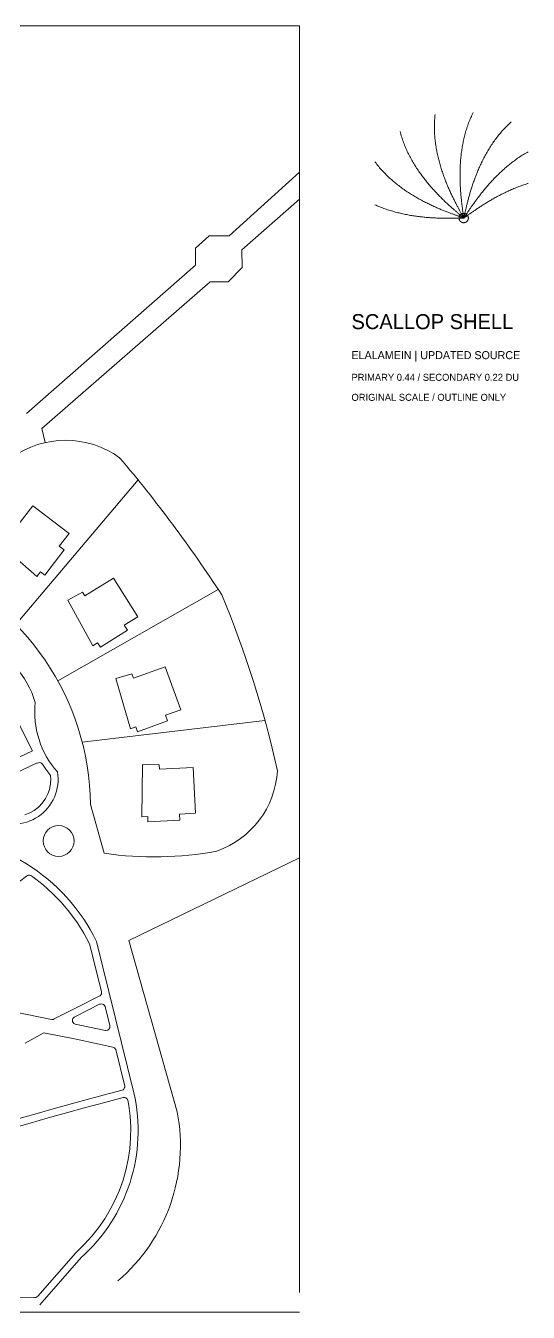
# Model space of a CAD drawing. Header units: inches. Extents: x 36 to 78.3, y 17.3 to 55.9.
# Drawn here: x 63.24 to 78.3, y 17.31 to 55.9 of the extents above; entities that cross this region are included whole.
import ezdxf

# ---------------------------------------------------------------- set-up
doc = ezdxf.new("R2010")
doc.units = ezdxf.units.IN
for name, color, linetype, lineweight in [('01_ORIGINAL_PLAN', 7, 'CONTINUOUS', 20), ('02_CONCEPT_CLOSED_AREAS', 7, 'CONTINUOUS', 15), ('03_CONCEPT_ICON', 7, 'CONTINUOUS', 15), ('04_TITLE', 7, 'CONTINUOUS', 15)]:
    doc.layers.add(name, color=color, linetype=linetype, lineweight=lineweight)

msp = doc.modelspace()

# ---------------------------------------------------------------- linework, layer by layer
at = {"layer": '01_ORIGINAL_PLAN'}
for p, q in [((36.248, 55.9), (71.442, 55.9)), ((71.442, 55.9), (71.442, 17.906)), ((71.442, 17.312), (36.248, 17.312))]:
    msp.add_line(p, q, dxfattribs=at)
for points in [[(63.257, 44.272), (68.329, 48.719), (68.329, 49.231), (68.73, 49.6), (69.33, 49.6), (71.442, 51.512), (71.442, 50.696), (69.711, 49.177), (69.725, 48.651), (69.304, 48.218), (68.761, 48.218), (63.72, 43.82), (63.817, 43.397)], [(66.604, 42.276), (62.941, 37.945)], [(69.006, 38.995), (64.196, 36.253)], [(70.407, 35.063), (64.93, 34.409)], [(65.18, 32.538), (65.591, 31.078)], [(71.442, 30.938), (66.326, 28.468)], [(66.326, 28.468), (67.775, 23.323)]]:
    msp.add_lwpolyline(points, dxfattribs=at)
for points in [[(60.29, 39.74, -0.089338), (62.813, 42.944, -0.322066), (66.051, 42.944, -0.030946), (69.111, 38.833, -0.044664), (70.78, 33.554, -0.301674), (68.967, 31.144, -0.082145), (65.591, 31.078)], [(60.29, 39.74, -0.300089), (65.18, 32.538)], [(59.998, 35.322), (60.235, 35.059), (61.831, 36.816), (61.933, 37.418, -0.214593), (63.522, 35.602, 0.212382), (64.188, 33.517, -0.642649), (62.166, 32.15, 0.132984), (51.615, 31.858, -0.471407), (50.913, 32.245)], [(53.65, 30.945, -0.14301), (60.243, 31.63, -0.286424), (65.36, 28.431), (66.481, 23.89, -0.272091), (64.9, 18.954), (63.661, 17.533)]]:
    msp.add_lwpolyline(points, format="xyb", dxfattribs=at)
for points in [[(62.827, 40.702), (63.445, 41.502), (64.534, 40.672), (64.241, 40.288), (64.384, 40.18), (63.804, 39.42), (63.677, 39.516), (63.571, 39.377), (62.394, 40.407), (62.722, 40.782)], [(65.006, 38.799), (65.865, 39.334), (66.595, 38.175), (66.187, 37.918), (66.283, 37.767), (65.474, 37.257), (65.389, 37.391), (65.242, 37.298), (64.498, 38.674), (64.936, 38.911)], [(66.464, 36.332), (67.417, 36.67), (67.882, 35.382), (67.428, 35.218), (67.489, 35.05), (66.59, 34.725), (66.536, 34.875), (66.372, 34.816), (65.94, 36.319), (66.419, 36.457)], [(61.796, 34.957), (62.78, 35.461), (63.435, 34.152), (62.399, 33.663)], [(67.244, 33.6), (68.254, 33.648), (68.327, 32.28), (67.845, 32.255), (67.855, 32.076), (66.9, 32.025), (66.892, 32.184), (66.717, 32.175), (66.739, 33.739), (67.237, 33.732)]]:
    msp.add_lwpolyline(points, close=True, dxfattribs=at)
msp.add_circle((64.22, 31.448), 0.463, dxfattribs=at)
msp.add_arc((62.535, 22.313), 5.337, 310.4718, 10.9016, dxfattribs=at)
at = {"layer": '02_CONCEPT_CLOSED_AREAS'}
for points in [[(62.565, 33.311), (63.554, 33.777), (63.581, 33.786), (63.622, 33.794), (63.654, 33.797), (63.685, 33.79), (63.714, 33.776), (63.738, 33.755), (63.838, 33.602), (63.962, 33.445), (63.975, 33.413), (63.978, 33.396), (63.985, 33.31), (63.978, 33.167), (63.944, 32.995), (63.898, 32.862), (63.827, 32.721), (63.736, 32.591), (63.614, 32.462), (63.485, 32.362), (63.359, 32.29), (63.21, 32.229)], [(63.05, 30.229), (63.261, 30.397), (63.287, 30.412), (63.316, 30.421), (63.331, 30.422), (63.361, 30.42), (63.389, 30.41), (63.453, 30.368), (63.757, 30.131), (64.039, 29.877), (64.298, 29.611), (64.549, 29.313), (64.775, 29.003), (64.976, 28.682), (65.146, 28.364), (65.157, 28.337), (65.505, 26.926), (65.508, 26.894), (65.503, 26.862), (65.489, 26.832), (65.468, 26.808), (65.441, 26.79), (64.767, 26.456), (64.092, 26.109), (64.061, 26.098), (64.045, 26.095), (64.012, 26.097), (62.885, 26.32)], [(63.217, 25.388), (63.672, 25.637), (63.758, 25.682), (63.791, 25.689), (63.824, 25.687), (64.743, 25.499), (65.845, 25.266), (65.873, 25.256), (65.898, 25.24), (65.918, 25.218), (65.932, 25.192), (66.202, 24.096), (66.202, 24.065), (66.198, 24.05), (66.186, 24.021), (66.177, 24.008), (66.155, 23.987), (66.128, 23.971), (65.552, 23.821), (64.971, 23.666), (64.123, 23.433), (63.575, 23.277), (63.04, 23.122)], [(62.841, 22.833), (63.367, 22.988), (63.907, 23.143), (64.461, 23.299), (65.028, 23.454), (65.608, 23.608), (66.153, 23.75), (66.186, 23.754), (66.202, 23.752), (66.233, 23.743), (66.248, 23.735), (66.261, 23.725), (66.283, 23.701), (66.297, 23.672), (66.328, 23.512), (66.367, 23.194), (66.384, 22.868), (66.38, 22.543), (66.354, 22.213), (66.307, 21.894), (66.239, 21.579), (66.153, 21.278), (66.045, 20.975), (65.918, 20.68), (65.771, 20.393), (65.605, 20.115), (65.42, 19.848), (65.217, 19.593), (64.995, 19.35), (64.734, 19.099), (63.596, 17.793), (63.571, 17.771), (63.54, 17.757), (63.506, 17.752), (59.908, 17.733)]]:
    msp.add_lwpolyline(points, dxfattribs=at)
msp.add_lwpolyline([(64.715, 25.955), (64.7, 25.961), (64.675, 25.978), (64.654, 26.002), (64.64, 26.03), (64.634, 26.06), (64.636, 26.091), (64.646, 26.12), (64.663, 26.146), (64.686, 26.167), (65.114, 26.384), (65.448, 26.549), (65.477, 26.558), (65.508, 26.56), (65.538, 26.555), (65.565, 26.542), (65.589, 26.523), (65.598, 26.511), (65.613, 26.484), (65.755, 25.911), (65.759, 25.879), (65.753, 25.847), (65.748, 25.832), (65.74, 25.818), (65.719, 25.793), (65.693, 25.775), (65.678, 25.769), (65.646, 25.763), (65.63, 25.763)], close=True, dxfattribs=at)
at = {"layer": '03_CONCEPT_ICON'}
for points in [[(76.364, 50.132), (76.363, 50.145), (76.361, 50.159), (76.359, 50.173), (76.357, 50.188), (76.355, 50.204), (76.353, 50.22), (76.351, 50.237), (76.349, 50.254), (76.346, 50.272), (76.344, 50.291), (76.341, 50.31), (76.339, 50.33), (76.336, 50.35), (76.333, 50.371), (76.33, 50.393), (76.327, 50.415), (76.324, 50.437), (76.321, 50.461), (76.318, 50.484), (76.315, 50.508), (76.312, 50.533), (76.309, 50.558), (76.306, 50.584), (76.303, 50.61), (76.3, 50.637), (76.297, 50.664), (76.294, 50.691), (76.291, 50.719), (76.288, 50.748), (76.286, 50.777), (76.283, 50.806), (76.28, 50.836), (76.278, 50.866), (76.275, 50.896), (76.273, 50.927), (76.271, 50.958), (76.268, 50.99), (76.266, 51.022), (76.264, 51.054), (76.263, 51.087), (76.261, 51.12), (76.26, 51.154), (76.258, 51.187), (76.257, 51.221), (76.256, 51.256), (76.255, 51.29), (76.255, 51.325), (76.254, 51.36), (76.254, 51.396), (76.254, 51.432), (76.254, 51.468), (76.255, 51.504), (76.255, 51.54), (76.256, 51.577), (76.257, 51.614), (76.259, 51.651), (76.26, 51.689), (76.262, 51.726), (76.265, 51.764), (76.267, 51.802), (76.27, 51.84), (76.273, 51.878), (76.276, 51.917), (76.28, 51.956), (76.284, 51.994), (76.289, 52.033), (76.293, 52.072), (76.298, 52.111), (76.304, 52.151), (76.31, 52.19), (76.316, 52.229), (76.322, 52.269), (76.329, 52.308), (76.336, 52.348), (76.344, 52.388), (76.352, 52.428), (76.361, 52.467), (76.37, 52.507), (76.379, 52.547), (76.389, 52.587), (76.399, 52.627), (76.41, 52.667), (76.421, 52.707), (76.433, 52.747), (76.445, 52.787), (76.457, 52.826), (76.471, 52.866), (76.484, 52.906), (76.498, 52.946), (76.513, 52.985), (76.528, 53.025), (76.544, 53.064), (76.56, 53.104), (76.577, 53.143), (76.594, 53.182), (76.612, 53.221), (76.63, 53.26), (76.649, 53.299), (76.65, 53.3)], [(76.364, 50.132), (76.358, 50.144), (76.352, 50.156), (76.345, 50.169), (76.338, 50.182), (76.331, 50.196), (76.323, 50.21), (76.315, 50.225), (76.306, 50.241), (76.298, 50.257), (76.289, 50.273), (76.279, 50.29), (76.27, 50.308), (76.26, 50.326), (76.25, 50.344), (76.24, 50.364), (76.229, 50.383), (76.218, 50.403), (76.207, 50.424), (76.196, 50.445), (76.184, 50.466), (76.173, 50.488), (76.161, 50.511), (76.149, 50.534), (76.137, 50.557), (76.125, 50.581), (76.112, 50.605), (76.1, 50.63), (76.087, 50.655), (76.074, 50.68), (76.061, 50.706), (76.048, 50.733), (76.035, 50.76), (76.022, 50.787), (76.009, 50.814), (75.996, 50.843), (75.983, 50.871), (75.969, 50.9), (75.956, 50.929), (75.943, 50.958), (75.929, 50.988), (75.916, 51.019), (75.903, 51.049), (75.889, 51.08), (75.876, 51.112), (75.863, 51.144), (75.85, 51.176), (75.837, 51.208), (75.824, 51.241), (75.811, 51.274), (75.798, 51.307), (75.786, 51.341), (75.773, 51.375), (75.761, 51.409), (75.749, 51.444), (75.737, 51.479), (75.725, 51.514), (75.713, 51.55), (75.701, 51.586), (75.69, 51.622), (75.679, 51.658), (75.668, 51.695), (75.657, 51.732), (75.647, 51.769), (75.636, 51.806), (75.626, 51.844), (75.617, 51.882), (75.607, 51.92), (75.598, 51.958), (75.589, 51.997), (75.58, 52.036), (75.572, 52.075), (75.564, 52.114), (75.556, 52.153), (75.549, 52.193), (75.542, 52.233), (75.536, 52.273), (75.529, 52.313), (75.524, 52.354), (75.518, 52.394), (75.513, 52.435), (75.509, 52.476), (75.504, 52.517), (75.501, 52.558), (75.497, 52.6), (75.494, 52.641), (75.492, 52.683), (75.49, 52.725), (75.489, 52.767), (75.488, 52.809), (75.487, 52.851), (75.487, 52.894), (75.488, 52.936), (75.489, 52.979), (75.491, 53.021), (75.493, 53.064), (75.496, 53.107), (75.499, 53.15), (75.503, 53.193), (75.507, 53.236)], [(76.364, 50.132), (76.367, 50.145), (76.371, 50.158), (76.374, 50.172), (76.378, 50.187), (76.381, 50.202), (76.385, 50.218), (76.389, 50.234), (76.393, 50.251), (76.397, 50.269), (76.402, 50.288), (76.406, 50.306), (76.411, 50.326), (76.415, 50.346), (76.42, 50.367), (76.425, 50.388), (76.43, 50.409), (76.436, 50.432), (76.441, 50.454), (76.447, 50.477), (76.452, 50.501), (76.458, 50.525), (76.464, 50.55), (76.471, 50.575), (76.477, 50.6), (76.484, 50.626), (76.491, 50.653), (76.498, 50.68), (76.505, 50.707), (76.513, 50.734), (76.52, 50.762), (76.528, 50.791), (76.536, 50.819), (76.545, 50.848), (76.553, 50.878), (76.562, 50.907), (76.571, 50.937), (76.58, 50.968), (76.59, 50.998), (76.599, 51.029), (76.609, 51.061), (76.62, 51.092), (76.63, 51.124), (76.641, 51.156), (76.652, 51.188), (76.663, 51.22), (76.675, 51.253), (76.687, 51.286), (76.699, 51.319), (76.711, 51.352), (76.724, 51.386), (76.737, 51.419), (76.75, 51.453), (76.764, 51.487), (76.778, 51.521), (76.792, 51.555), (76.807, 51.589), (76.821, 51.624), (76.837, 51.658), (76.852, 51.693), (76.868, 51.727), (76.884, 51.762), (76.901, 51.796), (76.918, 51.831), (76.935, 51.866), (76.952, 51.901), (76.97, 51.935), (76.989, 51.97), (77.007, 52.005), (77.026, 52.04), (77.046, 52.074), (77.066, 52.109), (77.086, 52.144), (77.106, 52.178), (77.127, 52.213), (77.149, 52.247), (77.17, 52.281), (77.192, 52.316), (77.215, 52.35), (77.238, 52.384), (77.261, 52.417), (77.285, 52.451), (77.309, 52.484), (77.334, 52.518), (77.359, 52.551), (77.385, 52.584), (77.411, 52.617), (77.437, 52.649), (77.464, 52.681), (77.491, 52.713), (77.519, 52.745), (77.547, 52.777), (77.576, 52.808), (77.605, 52.839), (77.635, 52.87), (77.665, 52.9), (77.695, 52.931), (77.726, 52.96), (77.758, 52.99), (77.79, 53.019)], [(76.364, 50.132), (76.354, 50.141), (76.344, 50.15), (76.333, 50.159), (76.322, 50.169), (76.31, 50.18), (76.298, 50.19), (76.285, 50.201), (76.271, 50.213), (76.258, 50.225), (76.243, 50.237), (76.229, 50.25), (76.213, 50.263), (76.198, 50.276), (76.182, 50.29), (76.165, 50.304), (76.148, 50.319), (76.131, 50.334), (76.113, 50.349), (76.095, 50.364), (76.077, 50.38), (76.058, 50.397), (76.039, 50.414), (76.02, 50.431), (76, 50.448), (75.98, 50.466), (75.96, 50.484), (75.94, 50.503), (75.919, 50.522), (75.898, 50.541), (75.877, 50.561), (75.855, 50.581), (75.833, 50.601), (75.811, 50.622), (75.789, 50.643), (75.767, 50.665), (75.744, 50.687), (75.722, 50.709), (75.699, 50.731), (75.676, 50.754), (75.653, 50.778), (75.63, 50.801), (75.606, 50.825), (75.583, 50.849), (75.559, 50.874), (75.536, 50.899), (75.512, 50.924), (75.488, 50.95), (75.465, 50.976), (75.441, 51.002), (75.417, 51.029), (75.393, 51.056), (75.369, 51.083), (75.346, 51.111), (75.322, 51.139), (75.298, 51.167), (75.274, 51.196), (75.251, 51.225), (75.227, 51.254), (75.204, 51.284), (75.18, 51.314), (75.157, 51.344), (75.134, 51.375), (75.111, 51.406), (75.088, 51.437), (75.065, 51.469), (75.043, 51.501), (75.02, 51.533), (74.998, 51.566), (74.976, 51.599), (74.954, 51.632), (74.932, 51.665), (74.911, 51.699), (74.89, 51.733), (74.869, 51.768), (74.848, 51.803), (74.828, 51.838), (74.808, 51.873), (74.788, 51.909), (74.768, 51.945), (74.749, 51.981), (74.73, 52.018), (74.711, 52.055), (74.693, 52.092), (74.675, 52.13), (74.658, 52.167), (74.641, 52.205), (74.624, 52.244), (74.608, 52.283), (74.592, 52.322), (74.576, 52.361), (74.561, 52.4), (74.547, 52.44), (74.533, 52.481), (74.519, 52.521), (74.506, 52.562), (74.493, 52.603), (74.481, 52.644), (74.469, 52.686), (74.458, 52.728)], [(76.364, 50.132), (76.372, 50.143), (76.38, 50.154), (76.388, 50.166), (76.396, 50.178), (76.405, 50.191), (76.414, 50.205), (76.424, 50.219), (76.434, 50.233), (76.444, 50.248), (76.455, 50.264), (76.465, 50.28), (76.477, 50.297), (76.488, 50.314), (76.5, 50.331), (76.512, 50.349), (76.525, 50.368), (76.538, 50.386), (76.551, 50.406), (76.564, 50.425), (76.578, 50.445), (76.592, 50.466), (76.607, 50.487), (76.621, 50.508), (76.637, 50.529), (76.652, 50.551), (76.668, 50.573), (76.684, 50.596), (76.7, 50.619), (76.717, 50.642), (76.734, 50.665), (76.752, 50.689), (76.77, 50.713), (76.788, 50.737), (76.806, 50.761), (76.825, 50.786), (76.844, 50.811), (76.864, 50.836), (76.883, 50.861), (76.903, 50.887), (76.924, 50.912), (76.945, 50.938), (76.966, 50.964), (76.987, 50.99), (77.009, 51.016), (77.031, 51.043), (77.054, 51.069), (77.076, 51.095), (77.099, 51.122), (77.123, 51.149), (77.147, 51.175), (77.171, 51.202), (77.195, 51.229), (77.22, 51.256), (77.245, 51.283), (77.271, 51.309), (77.296, 51.336), (77.323, 51.363), (77.349, 51.39), (77.376, 51.416), (77.403, 51.443), (77.43, 51.47), (77.458, 51.496), (77.486, 51.523), (77.515, 51.549), (77.544, 51.575), (77.573, 51.601), (77.602, 51.627), (77.632, 51.653), (77.662, 51.679), (77.693, 51.704), (77.724, 51.73), (77.755, 51.755), (77.786, 51.78), (77.818, 51.805), (77.85, 51.829), (77.883, 51.853), (77.916, 51.878), (77.949, 51.901), (77.982, 51.925), (78.016, 51.948), (78.05, 51.971), (78.085, 51.994), (78.12, 52.016), (78.155, 52.038), (78.191, 52.06), (78.227, 52.081), (78.263, 52.102), (78.299, 52.123), (78.3, 52.123)], [(76.364, 50.132), (76.352, 50.137), (76.339, 50.142), (76.325, 50.147), (76.311, 50.152), (76.297, 50.157), (76.281, 50.163), (76.265, 50.169), (76.249, 50.175), (76.232, 50.181), (76.214, 50.187), (76.196, 50.194), (76.177, 50.201), (76.157, 50.208), (76.137, 50.215), (76.117, 50.222), (76.096, 50.23), (76.075, 50.237), (76.053, 50.245), (76.03, 50.254), (76.007, 50.262), (75.984, 50.271), (75.96, 50.28), (75.936, 50.289), (75.912, 50.298), (75.887, 50.308), (75.861, 50.318), (75.835, 50.328), (75.809, 50.338), (75.783, 50.349), (75.756, 50.359), (75.729, 50.37), (75.701, 50.382), (75.673, 50.393), (75.645, 50.405), (75.616, 50.417), (75.588, 50.43), (75.558, 50.442), (75.529, 50.455), (75.499, 50.469), (75.47, 50.482), (75.44, 50.496), (75.409, 50.51), (75.379, 50.524), (75.348, 50.539), (75.317, 50.554), (75.286, 50.569), (75.255, 50.585), (75.223, 50.6), (75.191, 50.617), (75.16, 50.633), (75.128, 50.65), (75.096, 50.667), (75.064, 50.684), (75.032, 50.702), (74.999, 50.72), (74.967, 50.738), (74.935, 50.757), (74.902, 50.776), (74.87, 50.796), (74.837, 50.815), (74.804, 50.835), (74.772, 50.856), (74.739, 50.876), (74.707, 50.898), (74.674, 50.919), (74.642, 50.941), (74.609, 50.963), (74.577, 50.985), (74.545, 51.008), (74.512, 51.032), (74.48, 51.055), (74.448, 51.079), (74.416, 51.104), (74.384, 51.128), (74.353, 51.154), (74.321, 51.179), (74.29, 51.205), (74.258, 51.231), (74.227, 51.258), (74.196, 51.285), (74.166, 51.313), (74.135, 51.34), (74.105, 51.369), (74.075, 51.397), (74.045, 51.427), (74.016, 51.456), (73.986, 51.486), (73.957, 51.516), (73.929, 51.547), (73.9, 51.578), (73.872, 51.61), (73.844, 51.642), (73.817, 51.675), (73.789, 51.708), (73.763, 51.741), (73.736, 51.775), (73.71, 51.809), (73.7, 51.823)], [(76.364, 50.132), (76.375, 50.139), (76.386, 50.147), (76.398, 50.155), (76.411, 50.164), (76.424, 50.173), (76.437, 50.182), (76.451, 50.192), (76.465, 50.202), (76.48, 50.212), (76.496, 50.223), (76.512, 50.234), (76.528, 50.246), (76.545, 50.258), (76.562, 50.27), (76.58, 50.282), (76.598, 50.295), (76.617, 50.308), (76.636, 50.321), (76.656, 50.335), (76.676, 50.349), (76.696, 50.363), (76.717, 50.377), (76.738, 50.392), (76.76, 50.406), (76.782, 50.421), (76.805, 50.436), (76.828, 50.452), (76.852, 50.467), (76.876, 50.483), (76.9, 50.498), (76.925, 50.514), (76.95, 50.53), (76.975, 50.547), (77.001, 50.563), (77.028, 50.579), (77.054, 50.596), (77.082, 50.612), (77.109, 50.629), (77.137, 50.645), (77.165, 50.662), (77.194, 50.679), (77.223, 50.695), (77.252, 50.712), (77.282, 50.729), (77.312, 50.745), (77.342, 50.762), (77.373, 50.779), (77.404, 50.795), (77.435, 50.812), (77.467, 50.828), (77.499, 50.845), (77.531, 50.861), (77.564, 50.877), (77.597, 50.893), (77.63, 50.909), (77.664, 50.925), (77.698, 50.941), (77.732, 50.957), (77.767, 50.972), (77.802, 50.987), (77.837, 51.002), (77.872, 51.017), (77.908, 51.032), (77.944, 51.046), (77.98, 51.061), (78.017, 51.075), (78.054, 51.089), (78.091, 51.102), (78.128, 51.115), (78.166, 51.128), (78.203, 51.141), (78.241, 51.153), (78.28, 51.166), (78.3, 51.172)], [(76.364, 50.132), (76.351, 50.132), (76.337, 50.132), (76.323, 50.132), (76.308, 50.132), (76.292, 50.132), (76.276, 50.131), (76.259, 50.131), (76.241, 50.131), (76.223, 50.131), (76.204, 50.13), (76.185, 50.13), (76.165, 50.129), (76.144, 50.129), (76.123, 50.129), (76.101, 50.128), (76.079, 50.128), (76.056, 50.127), (76.033, 50.127), (76.009, 50.127), (75.985, 50.127), (75.96, 50.126), (75.934, 50.126), (75.908, 50.126), (75.882, 50.126), (75.855, 50.126), (75.828, 50.126), (75.8, 50.127), (75.772, 50.127), (75.744, 50.127), (75.715, 50.128), (75.685, 50.129), (75.655, 50.129), (75.625, 50.13), (75.595, 50.131), (75.564, 50.132), (75.532, 50.134), (75.501, 50.135), (75.469, 50.137), (75.436, 50.139), (75.404, 50.141), (75.371, 50.143), (75.337, 50.145), (75.304, 50.148), (75.27, 50.15), (75.235, 50.153), (75.201, 50.157), (75.166, 50.16), (75.131, 50.164), (75.096, 50.167), (75.06, 50.171), (75.025, 50.176), (74.989, 50.18), (74.952, 50.185), (74.916, 50.19), (74.879, 50.196), (74.843, 50.201), (74.806, 50.207), (74.769, 50.213), (74.731, 50.22), (74.694, 50.227), (74.656, 50.234), (74.619, 50.241), (74.581, 50.249), (74.543, 50.257), (74.505, 50.266), (74.467, 50.275), (74.428, 50.284), (74.39, 50.293), (74.352, 50.303), (74.313, 50.313), (74.275, 50.324), (74.236, 50.335), (74.198, 50.346), (74.159, 50.358), (74.121, 50.37), (74.082, 50.383), (74.044, 50.396), (74.005, 50.41), (73.966, 50.423), (73.928, 50.438), (73.889, 50.452), (73.851, 50.468), (73.813, 50.483), (73.774, 50.499), (73.736, 50.516), (73.7, 50.532)], [(76.504, 50.132), (76.504, 50.137), (76.504, 50.142), (76.503, 50.147), (76.503, 50.151), (76.502, 50.156), (76.501, 50.161), (76.5, 50.166), (76.499, 50.171), (76.497, 50.175), (76.496, 50.18), (76.494, 50.184), (76.492, 50.189), (76.49, 50.193), (76.488, 50.198), (76.485, 50.202), (76.483, 50.206), (76.48, 50.21), (76.477, 50.214), (76.474, 50.218), (76.471, 50.222), (76.468, 50.226), (76.465, 50.229), (76.461, 50.233), (76.458, 50.236), (76.454, 50.239), (76.45, 50.242), (76.446, 50.245), (76.442, 50.248), (76.438, 50.251), (76.434, 50.253), (76.43, 50.256), (76.425, 50.258), (76.421, 50.26), (76.416, 50.262), (76.412, 50.264), (76.407, 50.265), (76.403, 50.267), (76.398, 50.268), (76.393, 50.269), (76.388, 50.27), (76.383, 50.271), (76.379, 50.271), (76.374, 50.272), (76.369, 50.272), (76.364, 50.272), (76.359, 50.272), (76.354, 50.272), (76.349, 50.271), (76.345, 50.271), (76.34, 50.27), (76.335, 50.269), (76.33, 50.268), (76.325, 50.267), (76.321, 50.265), (76.316, 50.264), (76.312, 50.262), (76.307, 50.26), (76.303, 50.258), (76.298, 50.256), (76.294, 50.253), (76.29, 50.251), (76.286, 50.248), (76.282, 50.245), (76.278, 50.242), (76.274, 50.239), (76.27, 50.236), (76.267, 50.233), (76.263, 50.229), (76.26, 50.226), (76.257, 50.222), (76.254, 50.218), (76.251, 50.214), (76.248, 50.21), (76.245, 50.206), (76.243, 50.202), (76.24, 50.198), (76.238, 50.193), (76.236, 50.189), (76.234, 50.184), (76.232, 50.18), (76.231, 50.175), (76.229, 50.171), (76.228, 50.166), (76.227, 50.161), (76.226, 50.156), (76.225, 50.151), (76.225, 50.147), (76.224, 50.142), (76.224, 50.137), (76.224, 50.132), (76.224, 50.127), (76.224, 50.122), (76.225, 50.117), (76.225, 50.113), (76.226, 50.108), (76.227, 50.103), (76.228, 50.098), (76.229, 50.093), (76.231, 50.089), (76.232, 50.084), (76.234, 50.08), (76.236, 50.075), (76.238, 50.071), (76.24, 50.066), (76.243, 50.062), (76.245, 50.058), (76.248, 50.054), (76.251, 50.05), (76.254, 50.046), (76.257, 50.042), (76.26, 50.038), (76.263, 50.035), (76.267, 50.031), (76.27, 50.028), (76.274, 50.025), (76.278, 50.022), (76.282, 50.019), (76.286, 50.016), (76.29, 50.013), (76.294, 50.011), (76.298, 50.008), (76.303, 50.006), (76.307, 50.004), (76.312, 50.002), (76.316, 50), (76.321, 49.999), (76.325, 49.997), (76.33, 49.996), (76.335, 49.995), (76.34, 49.994), (76.345, 49.993), (76.349, 49.993), (76.354, 49.992), (76.359, 49.992), (76.364, 49.992), (76.369, 49.992), (76.374, 49.992), (76.379, 49.993), (76.383, 49.993), (76.388, 49.994), (76.393, 49.995), (76.398, 49.996), (76.403, 49.997), (76.407, 49.999), (76.412, 50), (76.416, 50.002), (76.421, 50.004), (76.425, 50.006), (76.43, 50.008), (76.434, 50.011), (76.438, 50.013), (76.442, 50.016), (76.446, 50.019), (76.45, 50.022), (76.454, 50.025), (76.458, 50.028), (76.461, 50.031), (76.465, 50.035), (76.468, 50.038), (76.471, 50.042), (76.474, 50.046), (76.477, 50.05), (76.48, 50.054), (76.483, 50.058), (76.485, 50.062), (76.488, 50.066), (76.49, 50.071), (76.492, 50.075), (76.494, 50.08), (76.496, 50.084), (76.497, 50.089), (76.499, 50.093), (76.5, 50.098), (76.501, 50.103), (76.502, 50.108), (76.503, 50.113), (76.503, 50.117), (76.504, 50.122), (76.504, 50.127), (76.504, 50.132)]]:
    msp.add_lwpolyline(points, dxfattribs=at)

# ---------------------------------------------------------------- texts
at = {"layer": '04_TITLE'}
for s, height, p in [('SCALLOP SHELL', 0.45, (73, 46.8)), ('ELALAMEIN | UPDATED SOURCE', 0.24, (73, 45.9)), ('PRIMARY 0.44 / SECONDARY 0.22 DU', 0.21, (73, 45.25)), ('ORIGINAL SCALE / OUTLINE ONLY', 0.21, (73, 44.65))]:
    msp.add_text(s, height=height, dxfattribs=at).set_placement(p)

doc.saveas('drawing.dxf')
